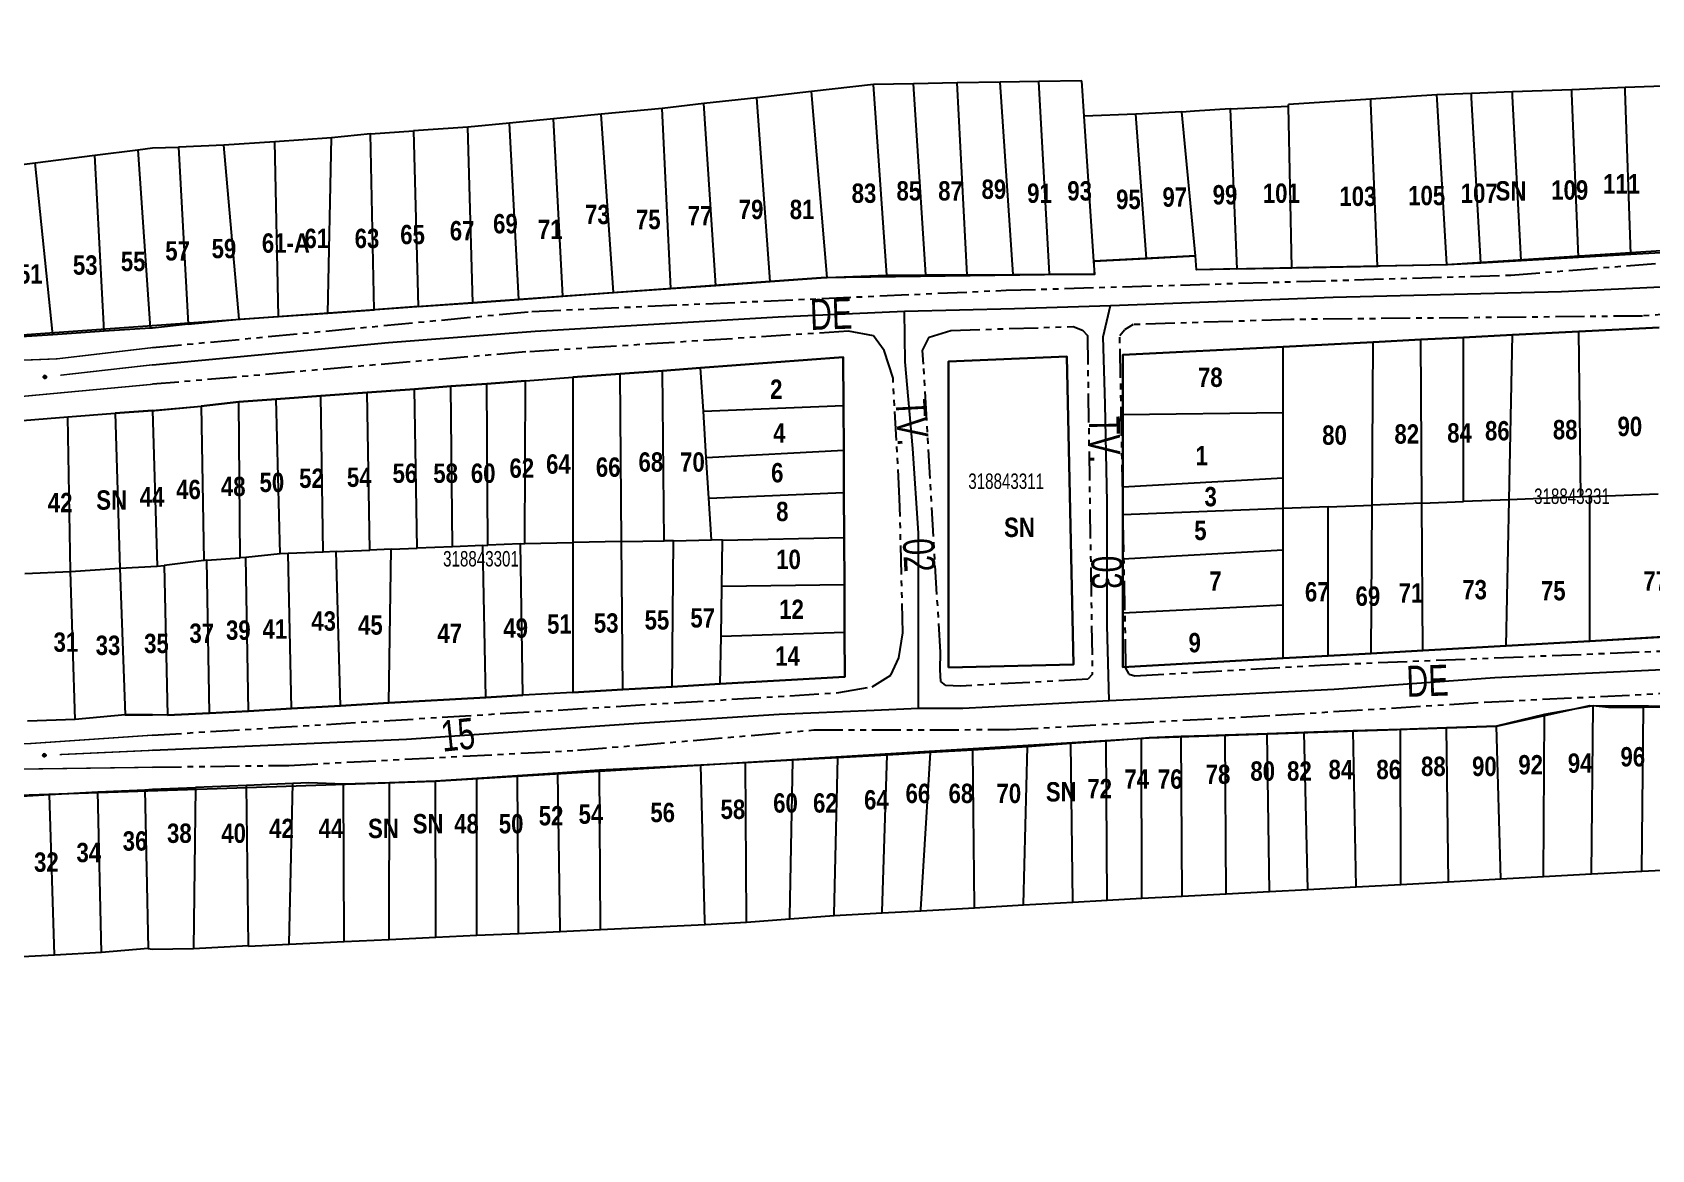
# Model space of a CAD drawing. Extents: x 204834 to 208707, y 4853033 to 4855981.
# Drawn here: x 205780.8 to 205990, y 4853746 to 4853890.3 of the extents above; entities that cross this region are included whole.
import ezdxf
from ezdxf.enums import TextEntityAlignment as Align

# ---------------------------------------------------------------- set-up
doc = ezdxf.new("R2010")
doc.units = 0
doc.header["$LTSCALE"] = 1.5
doc.header["$MEASUREMENT"] = 0
doc.linetypes.add('PHANTOMX2', pattern=[5, 2.5, -0.5, 0.5, -0.5, 0.5, -0.5])
doc.linetypes.add('TRACO_25', pattern=[8, 3, -1, 1, -1, 1, -1])
for name, color, linetype in [('CD-MALHA-LOTES', 40, 'CONTINUOUS'), ('CD_TXT_QUADRA', 7, 'CONTINUOUS'), ('RU-QUADRAS', 6, 'CONTINUOUS'), ('SV-EIXO-RUA-N-PAV', 6, 'CONTINUOUS'), ('SV-RUA-NAO-PAV-S-GUIA-C-GUIA', 7, 'PHANTOMX2'), ('SV-TXT-RUA-N-PAV-S-GUIA-C-GUIA', 7, 'CONTINUOUS'), ('Th_NmrPort', 7, 'CONTINUOUS')]:
    doc.layers.add(name, color=color, linetype=linetype)
doc.styles.add('ARIAL', font='ARIAL.TTF')
doc.styles.get("Standard").update_dxf_attribs({"font": 'swisscbo.ttf'})

msp = doc.modelspace()

# ---------------------------------------------------------------- linework, layer by layer
at = {"layer": 'CD-MALHA-LOTES', "linetype": 'Continuous'}
for p, q in [((205881.5, 4853882.67), (205874.42, 4853881.87)), ((205889.5, 4853883.57), (205881.5, 4853882.67)), ((205883.51, 4853858.63), (205881.5, 4853882.67)), ((205894.67, 4853883.66), (205889.5, 4853883.57)), ((205891.23, 4853858.96), (205889.5, 4853883.57)), ((205900.32, 4853883.77), (205894.67, 4853883.66)), ((205896.23, 4853858.98), (205894.67, 4853883.66)), ((205905.84, 4853883.87), (205900.32, 4853883.77)), ((205901.6, 4853859), (205900.32, 4853883.77)), ((205910.83, 4853883.96), (205905.84, 4853883.87)), ((205907.55, 4853859.03), (205905.84, 4853883.87)), ((205916.39, 4853884.06), (205910.83, 4853883.96)), ((205912.24, 4853859.06), (205910.83, 4853883.96)), ((205916.7, 4853879.48), (205916.39, 4853884.06)), ((205972.03, 4853882.61), (205966.73, 4853882.4)), ((205979.71, 4853882.9), (205972.03, 4853882.61)), ((205972.06, 4853882.08), (205972.03, 4853882.61)), ((205986.59, 4853883.17), (205979.71, 4853882.9)), ((205979.73, 4853882.44), (205979.71, 4853882.9)), ((205992.78, 4853883.4), (205986.59, 4853883.17)), ((205986.6, 4853882.76), (205986.59, 4853883.17)), ((205987.32, 4853861.65), (205986.6, 4853882.76)), ((205862.18, 4853880.49), (205854.32, 4853879.73)), ((205867.55, 4853881.1), (205862.18, 4853880.49)), ((205863.31, 4853857.2), (205862.18, 4853880.49)), ((205874.42, 4853881.87), (205867.55, 4853881.1)), ((205869.14, 4853857.61), (205867.55, 4853881.1)), ((205876.16, 4853858.11), (205874.42, 4853881.87)), ((205930.94, 4853880.15), (205935.56, 4853880.46)), ((205943.1, 4853880.72), (205935.56, 4853880.37)), ((205935.56, 4853880.46), (205935.56, 4853880.37)), ((205953.74, 4853881.69), (205943.09, 4853880.97)), ((205943.1, 4853880.72), (205943.09, 4853880.97)), ((205943.52, 4853859.89), (205943.1, 4853880.72)), ((205962.27, 4853882.23), (205953.74, 4853881.69)), ((205953.76, 4853881.22), (205953.74, 4853881.69)), ((205954.6, 4853860.12), (205953.76, 4853881.22)), ((205966.73, 4853882.4), (205962.27, 4853882.23)), ((205962.31, 4853881.62), (205962.27, 4853882.23)), ((205963.54, 4853860.3), (205962.31, 4853881.62)), ((205966.76, 4853881.83), (205966.73, 4853882.4)), ((205967.94, 4853860.54), (205966.76, 4853881.83)), ((205973.17, 4853860.84), (205972.06, 4853882.08)), ((205980.56, 4853861.26), (205979.73, 4853882.44)), ((205842.47, 4853878.59), (205837.07, 4853878.07)), ((205848.14, 4853879.14), (205842.47, 4853878.59)), ((205843.67, 4853855.81), (205842.47, 4853878.59)), ((205854.32, 4853879.73), (205848.14, 4853879.14)), ((205849.36, 4853856.21), (205848.14, 4853879.14)), ((205855.91, 4853856.68), (205854.32, 4853879.73)), ((205923.38, 4853879.75), (205916.7, 4853879.48)), ((205917.97, 4853860.73), (205916.7, 4853879.48)), ((205929.32, 4853880.04), (205923.38, 4853879.75)), ((205924.74, 4853861.09), (205923.38, 4853879.75)), ((205929.32, 4853880.04), (205930.94, 4853880.15)), ((205931.07, 4853861.44), (205929.32, 4853880.04)), ((205935.56, 4853880.37), (205936.43, 4853859.74)), ((205819.48, 4853876.69), (205812.13, 4853876.15)), ((205819, 4853854.05), (205819.48, 4853876.69)), ((205824.51, 4853877.22), (205819.48, 4853876.69)), ((205824.51, 4853877.22), (205830.04, 4853877.59)), ((205825, 4853854.48), (205824.51, 4853877.22)), ((205837.07, 4853878.07), (205830.04, 4853877.59)), ((205830.04, 4853877.59), (205830.66, 4853854.88)), ((205837.71, 4853855.38), (205837.07, 4853878.07)), ((205796.35, 4853875.38), (205799.72, 4853875.46)), ((205805.54, 4853875.73), (205799.72, 4853875.46)), ((205799.72, 4853875.46), (205800.94, 4853852.59)), ((205812.13, 4853876.15), (205805.54, 4853875.73)), ((205807.54, 4853853.24), (205805.54, 4853875.73)), ((205812.62, 4853853.6), (205812.13, 4853876.15)), ((205980.56, 4853861.26), (205987.32, 4853861.65)), ((205987.32, 4853861.65), (205993.52, 4853862)), ((205917.97, 4853860.73), (205924.74, 4853861.09)), ((205924.74, 4853861.09), (205931.07, 4853861.44)), ((205936.43, 4853859.74), (205943.52, 4853859.89)), ((205943.52, 4853859.89), (205954.6, 4853860.12)), ((205954.6, 4853860.12), (205954.71, 4853860.13)), ((205954.71, 4853860.13), (205963.54, 4853860.3)), ((205963.54, 4853860.3), (205963.65, 4853860.3)), ((205963.65, 4853860.3), (205967.94, 4853860.54)), ((205967.94, 4853860.54), (205973.17, 4853860.84)), ((205973.17, 4853860.84), (205980.56, 4853861.26)), ((205863.31, 4853857.2), (205869.14, 4853857.61)), ((205869.14, 4853857.61), (205876.16, 4853858.11)), ((205883.51, 4853858.63), (205891.23, 4853858.96)), ((205891.23, 4853858.96), (205896.23, 4853858.98)), ((205896.23, 4853858.98), (205901.6, 4853859)), ((205901.6, 4853859), (205907.55, 4853859.03)), ((205907.55, 4853859.03), (205912.24, 4853859.06)), ((205830.66, 4853854.88), (205837.71, 4853855.38)), ((205837.71, 4853855.38), (205843.67, 4853855.81)), ((205843.67, 4853855.81), (205849.36, 4853856.21)), ((205849.36, 4853856.21), (205855.91, 4853856.68)), ((205855.91, 4853856.68), (205863.31, 4853857.2)), ((205807.54, 4853853.24), (205812.62, 4853853.6)), ((205812.62, 4853853.6), (205819, 4853854.05)), ((205819, 4853854.05), (205825, 4853854.48)), ((205830.66, 4853854.88), (205825, 4853854.48)), ((205800.94, 4853852.59), (205796.33, 4853852.11)), ((205972.05, 4853851.21), (205965.73, 4853850.89)), ((205971.61, 4853829.93), (205972.05, 4853851.21)), ((205980.62, 4853851.65), (205972.05, 4853851.21)), ((205990.98, 4853852.18), (205980.62, 4853851.65)), ((205980.88, 4853830.29), (205980.62, 4853851.65)), ((205954.06, 4853850.29), (205942.4, 4853849.7)), ((205942.4, 4853841.16), (205942.4, 4853849.7)), ((205953.92, 4853829.24), (205954.06, 4853850.29)), ((205960.19, 4853850.61), (205954.06, 4853850.29)), ((205965.73, 4853850.89), (205960.19, 4853850.61)), ((205960.33, 4853829.49), (205960.19, 4853850.61)), ((205965.73, 4853829.7), (205965.73, 4853850.89)), ((205839.54, 4853844.92), (205834.88, 4853844.58)), ((205844.54, 4853845.29), (205839.54, 4853844.92)), ((205839.65, 4853824.05), (205839.54, 4853844.92)), ((205844.43, 4853824.25), (205844.54, 4853845.29)), ((205844.54, 4853845.29), (205850.66, 4853845.75)), ((205856.78, 4853846.2), (205850.66, 4853845.75)), ((205850.66, 4853845.75), (205850.66, 4853824.39)), ((205862.23, 4853846.6), (205856.78, 4853846.2)), ((205856.95, 4853824.51), (205856.78, 4853846.2)), ((205867.16, 4853846.97), (205862.23, 4853846.6)), ((205862.44, 4853824.61), (205862.23, 4853846.6)), ((205867.51, 4853841.38), (205867.16, 4853846.97)), ((205812.32, 4853842.91), (205807.51, 4853842.56)), ((205818.09, 4853843.34), (205812.32, 4853842.91)), ((205812.84, 4853822.93), (205812.32, 4853842.91)), ((205824.09, 4853843.78), (205818.09, 4853843.34)), ((205818.4, 4853823.15), (205818.09, 4853843.34)), ((205830.21, 4853844.23), (205824.09, 4853843.78)), ((205824.41, 4853823.4), (205824.09, 4853843.78)), ((205834.88, 4853844.58), (205830.21, 4853844.23)), ((205830.52, 4853823.66), (205830.21, 4853844.23)), ((205835.08, 4853823.85), (205834.88, 4853844.58)), ((205796.33, 4853841.46), (205802.63, 4853842.01)), ((205796.33, 4853841.46), (205796.94, 4853821.36)), ((205807.51, 4853842.56), (205802.63, 4853842.01)), ((205802.63, 4853842.01), (205802.98, 4853822.08)), ((205807.66, 4853822.44), (205807.51, 4853842.56)), ((205867.51, 4853841.38), (205885.62, 4853842.11)), ((205867.88, 4853835.39), (205867.51, 4853841.38)), ((205885.65, 4853836.31), (205885.62, 4853842.11)), ((205942.4, 4853841.16), (205921.69, 4853840.89)), ((205921.69, 4853840.89), (205921.69, 4853831.53)), ((205942.4, 4853832.72), (205942.4, 4853841.16)), ((205867.88, 4853835.39), (205885.65, 4853836.31)), ((205868.21, 4853830.11), (205867.88, 4853835.39)), ((205885.67, 4853830.85), (205885.65, 4853836.31)), ((205942.4, 4853832.72), (205921.69, 4853831.53)), ((205942.4, 4853828.79), (205942.4, 4853832.72)), ((205868.21, 4853830.11), (205885.67, 4853830.85)), ((205885.7, 4853825.05), (205885.67, 4853830.85)), ((205921.69, 4853831.53), (205921.69, 4853827.99)), ((205980.88, 4853830.29), (205971.61, 4853829.93)), ((205982.03, 4853830.33), (205980.88, 4853830.29)), ((205982.03, 4853830.33), (205990.85, 4853830.68)), ((205982.03, 4853811.67), (205982.03, 4853830.33)), ((205868.55, 4853824.73), (205868.21, 4853830.11)), ((205942.4, 4853828.79), (205921.69, 4853827.99)), ((205948.23, 4853829.02), (205942.4, 4853828.79)), ((205942.4, 4853823.42), (205942.4, 4853828.79)), ((205948.23, 4853829.02), (205953.92, 4853829.24)), ((205948.23, 4853809.77), (205948.23, 4853829.02)), ((205953.79, 4853810.08), (205953.92, 4853829.24)), ((205960.33, 4853829.49), (205953.92, 4853829.24)), ((205960.33, 4853829.49), (205965.73, 4853829.7)), ((205960.46, 4853810.46), (205960.33, 4853829.49)), ((205971.61, 4853829.93), (205965.73, 4853829.7)), ((205971.22, 4853811.07), (205971.61, 4853829.93)), ((205921.69, 4853827.99), (205921.69, 4853822.25)), ((205839, 4853824.02), (205835.08, 4853823.85)), ((205839, 4853824.02), (205839.65, 4853824.05)), ((205839.41, 4853804.39), (205839, 4853824.02)), ((205843.88, 4853824.23), (205839.65, 4853824.05)), ((205843.88, 4853824.23), (205844.43, 4853824.25)), ((205844.2, 4853804.67), (205843.88, 4853824.23)), ((205844.43, 4853824.25), (205850.66, 4853824.39)), ((205856.95, 4853824.51), (205850.66, 4853824.39)), ((205850.66, 4853824.39), (205850.66, 4853805.04)), ((205856.95, 4853824.51), (205862.44, 4853824.61)), ((205857.1, 4853805.41), (205856.95, 4853824.51)), ((205863.67, 4853824.63), (205862.44, 4853824.61)), ((205863.46, 4853805.77), (205863.67, 4853824.63)), ((205863.67, 4853824.63), (205868.55, 4853824.73)), ((205870, 4853824.7), (205868.55, 4853824.73)), ((205869.9, 4853818.72), (205870, 4853824.7)), ((205870, 4853824.7), (205885.7, 4853825.05)), ((205885.73, 4853818.93), (205885.7, 4853825.05)), ((205802.98, 4853822.08), (205797.86, 4853821.44)), ((205803.08, 4853822.09), (205802.98, 4853822.08)), ((205803.34, 4853822.12), (205807.66, 4853822.44)), ((205803.72, 4853802.34), (205803.34, 4853822.12)), ((205808.38, 4853822.48), (205807.66, 4853822.44)), ((205812.84, 4853822.93), (205808.38, 4853822.48)), ((205808.73, 4853802.63), (205808.38, 4853822.48)), ((205813.86, 4853822.96), (205812.84, 4853822.93)), ((205818.4, 4853823.15), (205813.86, 4853822.96)), ((205814.28, 4853802.95), (205813.86, 4853822.96)), ((205820.09, 4853823.22), (205818.4, 4853823.15)), ((205820.09, 4853823.22), (205824.41, 4853823.4)), ((205820.63, 4853803.31), (205820.09, 4853823.22)), ((205827.18, 4853823.52), (205824.41, 4853823.4)), ((205826.87, 4853803.67), (205827.18, 4853823.52)), ((205827.18, 4853823.52), (205830.52, 4853823.66)), ((205835.08, 4853823.85), (205830.52, 4853823.66)), ((205942.4, 4853823.42), (205921.69, 4853822.25)), ((205921.69, 4853822.25), (205921.69, 4853815.27)), ((205942.4, 4853816.3), (205942.4, 4853823.42)), ((205796.94, 4853821.36), (205797.86, 4853821.44)), ((205797.86, 4853821.44), (205798.26, 4853802.11)), ((205869.79, 4853812.26), (205869.9, 4853818.72)), ((205885.73, 4853818.93), (205869.9, 4853818.72)), ((205885.76, 4853812.78), (205885.73, 4853818.93)), ((205942.4, 4853816.3), (205921.69, 4853815.27)), ((205942.4, 4853809.44), (205942.4, 4853816.3)), ((205921.69, 4853815.27), (205921.69, 4853808.28)), ((205869.68, 4853806.13), (205869.79, 4853812.26)), ((205885.76, 4853812.78), (205869.79, 4853812.26)), ((205971.22, 4853811.07), (205982.03, 4853811.67)), ((205982.03, 4853811.67), (205995.83, 4853812.45)), ((205921.69, 4853808.28), (205942.4, 4853809.44)), ((205942.4, 4853809.44), (205948.23, 4853809.77)), ((205948.23, 4853809.77), (205953.79, 4853810.08)), ((205953.79, 4853810.08), (205960.46, 4853810.46)), ((205960.46, 4853810.46), (205971.22, 4853811.07)), ((205850.66, 4853805.04), (205857.1, 4853805.41)), ((205857.1, 4853805.41), (205863.46, 4853805.77)), ((205863.46, 4853805.77), (205869.68, 4853806.13)), ((205814.28, 4853802.95), (205820.63, 4853803.31)), ((205820.63, 4853803.31), (205826.87, 4853803.67)), ((205826.87, 4853803.67), (205839.41, 4853804.39)), ((205839.41, 4853804.39), (205844.2, 4853804.67)), ((205850.66, 4853805.04), (205844.2, 4853804.67)), ((205982.46, 4853803.3), (205976.19, 4853802.16)), ((205982.27, 4853781.58), (205982.46, 4853803.3)), ((205988.77, 4853781.94), (205988.96, 4853803.1)), ((205995.65, 4853803.11), (205988.96, 4853803.1)), ((205798.26, 4853802.11), (205796.36, 4853802.12)), ((205798.26, 4853802.11), (205803.72, 4853802.34)), ((205803.72, 4853802.34), (205808.73, 4853802.63)), ((205808.73, 4853802.63), (205814.28, 4853802.95)), ((205976.19, 4853802.16), (205969.98, 4853800.67)), ((205976.07, 4853781.24), (205976.19, 4853802.16)), ((205924.1, 4853799.09), (205919.55, 4853798.75)), ((205924.16, 4853778.44), (205924.1, 4853799.09)), ((205929.36, 4853778.72), (205929.24, 4853799.32)), ((205940.35, 4853799.69), (205934.94, 4853799.51)), ((205935.06, 4853779.02), (205934.94, 4853799.51)), ((205945.11, 4853799.85), (205940.35, 4853799.69)), ((205940.65, 4853779.32), (205940.35, 4853799.69)), ((205951.46, 4853800.06), (205945.11, 4853799.85)), ((205945.59, 4853779.58), (205945.11, 4853799.85)), ((205957.57, 4853800.26), (205951.46, 4853800.06)), ((205951.83, 4853779.92), (205951.46, 4853800.06)), ((205963.52, 4853800.45), (205957.57, 4853800.26)), ((205957.63, 4853780.23), (205957.57, 4853800.26)), ((205969.98, 4853800.67), (205963.52, 4853800.45)), ((205963.76, 4853780.57), (205963.52, 4853800.45)), ((205970.52, 4853780.94), (205969.98, 4853800.67)), ((205891.26, 4853796.94), (205884.89, 4853796.6)), ((205890.6, 4853776.71), (205891.26, 4853796.94)), ((205895.62, 4853776.97), (205896.87, 4853797.26)), ((205902.32, 4853797.57), (205896.87, 4853797.26)), ((205909.38, 4853797.99), (205902.32, 4853797.57)), ((205902.56, 4853777.34), (205902.32, 4853797.57)), ((205908.89, 4853777.68), (205909.38, 4853797.99)), ((205915, 4853798.41), (205909.38, 4853797.99)), ((205919.55, 4853798.75), (205915, 4853798.41)), ((205915.24, 4853778.02), (205915, 4853798.41)), ((205919.67, 4853778.19), (205919.55, 4853798.75)), ((205854.09, 4853794.97), (205848.71, 4853794.61)), ((205867.17, 4853795.63), (205854.09, 4853794.97)), ((205854.21, 4853774.76), (205854.09, 4853794.97)), ((205872.94, 4853795.92), (205867.17, 4853795.63)), ((205867.72, 4853775.48), (205867.17, 4853795.63)), ((205879.05, 4853796.28), (205872.94, 4853795.92)), ((205873.07, 4853775.77), (205872.94, 4853795.92)), ((205878.69, 4853776.07), (205879.05, 4853796.28)), ((205884.89, 4853796.6), (205879.05, 4853796.28)), ((205884.4, 4853776.38), (205884.89, 4853796.6)), ((205796.35, 4853792.52), (205801.9, 4853792.73)), ((205801.9, 4853792.73), (205801.66, 4853771.96)), ((205808.49, 4853793.01), (205801.9, 4853792.73)), ((205814.48, 4853793.28), (205808.49, 4853793.01)), ((205808.73, 4853772.34), (205808.49, 4853793.01)), ((205813.98, 4853772.62), (205814.48, 4853793.28)), ((205826.98, 4853793.36), (205821, 4853793.18)), ((205821.12, 4853773), (205821, 4853793.18)), ((205826.91, 4853773.31), (205826.98, 4853793.36)), ((205832.9, 4853793.57), (205826.98, 4853793.36)), ((205838.23, 4853793.92), (205832.9, 4853793.57)), ((205832.96, 4853773.63), (205832.9, 4853793.57)), ((205843.5, 4853794.27), (205838.23, 4853793.92)), ((205838.23, 4853773.91), (205838.23, 4853793.92)), ((205848.71, 4853794.61), (205843.5, 4853794.27)), ((205843.62, 4853774.2), (205843.5, 4853794.27)), ((205849.02, 4853774.49), (205848.71, 4853794.61)), ((205988.77, 4853781.94), (205995.09, 4853782.28)), ((205951.83, 4853779.92), (205957.63, 4853780.23)), ((205957.63, 4853780.23), (205963.76, 4853780.57)), ((205963.76, 4853780.57), (205970.52, 4853780.94)), ((205970.52, 4853780.94), (205976.07, 4853781.24)), ((205976.07, 4853781.24), (205982.27, 4853781.58)), ((205982.27, 4853781.58), (205988.77, 4853781.94)), ((205915.24, 4853777.94), (205919.67, 4853778.19)), ((205915.24, 4853777.94), (205915.24, 4853778.02)), ((205919.67, 4853778.19), (205924.16, 4853778.44)), ((205924.16, 4853778.44), (205929.36, 4853778.72)), ((205929.36, 4853778.72), (205935.06, 4853779.02)), ((205935.06, 4853779.02), (205940.65, 4853779.32)), ((205940.65, 4853779.32), (205945.59, 4853779.58)), ((205945.59, 4853779.58), (205951.83, 4853779.92)), ((205878.68, 4853775.77), (205884.4, 4853776.19)), ((205878.68, 4853775.77), (205878.69, 4853776.07)), ((205884.4, 4853776.19), (205890.59, 4853776.54)), ((205884.4, 4853776.19), (205884.4, 4853776.38)), ((205890.59, 4853776.54), (205895.61, 4853776.82)), ((205890.59, 4853776.54), (205890.6, 4853776.71)), ((205895.61, 4853776.82), (205902.56, 4853777.22)), ((205895.61, 4853776.82), (205895.62, 4853776.97)), ((205902.56, 4853777.22), (205908.89, 4853777.58)), ((205902.56, 4853777.22), (205902.56, 4853777.34)), ((205908.89, 4853777.58), (205915.24, 4853777.94)), ((205908.89, 4853777.58), (205908.89, 4853777.68)), ((205838.23, 4853773.65), (205838.23, 4853773.91)), ((205838.23, 4853773.65), (205843.62, 4853773.9)), ((205843.62, 4853773.9), (205843.62, 4853774.2)), ((205843.62, 4853773.9), (205849.02, 4853774.16)), ((205849.02, 4853774.16), (205849.02, 4853774.49)), ((205849.02, 4853774.16), (205854.21, 4853774.4)), ((205854.21, 4853774.4), (205867.73, 4853775.03)), ((205854.21, 4853774.4), (205854.21, 4853774.76)), ((205867.73, 4853775.03), (205867.72, 4853775.48)), ((205867.73, 4853775.03), (205873.07, 4853775.35)), ((205873.07, 4853775.35), (205873.07, 4853775.77)), ((205873.07, 4853775.35), (205878.68, 4853775.77)), ((205796.32, 4853771.86), (205801.66, 4853771.96)), ((205801.66, 4853771.96), (205808.73, 4853772.34)), ((205808.73, 4853772.23), (205813.98, 4853772.49)), ((205808.73, 4853772.23), (205808.73, 4853772.34)), ((205813.98, 4853772.49), (205821.12, 4853772.85)), ((205813.98, 4853772.49), (205813.98, 4853772.62)), ((205821.12, 4853772.85), (205826.91, 4853773.13)), ((205821.12, 4853772.85), (205821.12, 4853773)), ((205826.91, 4853773.13), (205832.96, 4853773.41)), ((205826.91, 4853773.13), (205826.91, 4853773.31)), ((205832.96, 4853773.41), (205838.23, 4853773.65)), ((205832.96, 4853773.41), (205832.96, 4853773.63))]:
    msp.add_line(p, q, dxfattribs=at)
at = {"layer": 'CD-MALHA-LOTES', "linetype": 'Continuous', "flags": 128}
for points in [[(205781.2, 4853873.47), (205788.89, 4853874.44)], [(205788.89, 4853874.44), (205794.46, 4853875.14)], [(205790.11, 4853851.69), (205788.89, 4853874.44)], [(205794.46, 4853875.14), (205796.35, 4853875.38)], [(205794.46, 4853875.14), (205796.05, 4853852.1)], [(205774.7, 4853872.65), (205781.2, 4853873.47)], [(205783.46, 4853851.24), (205781.2, 4853873.47)], [(205783.46, 4853851.24), (205776.65, 4853850.78)], [(205790.11, 4853851.69), (205783.46, 4853851.24)], [(205796.05, 4853852.1), (205790.11, 4853851.69)], [(205796.33, 4853852.11), (205796.05, 4853852.1)], [(205785.4, 4853840.65), (205791.53, 4853841.11)], [(205796.33, 4853841.46), (205791.53, 4853841.11)], [(205791.53, 4853841.11), (205792.11, 4853821.1)], [(205778.46, 4853840.07), (205785.4, 4853840.65)], [(205785.75, 4853820.64), (205785.4, 4853840.65)], [(205779.85, 4853820.4), (205785.75, 4853820.64)], [(205785.75, 4853820.64), (205792.11, 4853821.1)], [(205786.33, 4853801.55), (205785.75, 4853820.64)], [(205792.11, 4853821.1), (205796.94, 4853821.36)], [(205792.11, 4853821.1), (205792.81, 4853802.12)], [(205786.33, 4853801.55), (205780.2, 4853801.31)], [(205792.81, 4853802.12), (205786.33, 4853801.55)], [(205792.81, 4853802.12), (205796.36, 4853802.12)], [(205778.01, 4853791.56), (205783.05, 4853791.84)], [(205783.05, 4853791.84), (205789.27, 4853792.18)], [(205783.68, 4853771.1), (205783.05, 4853791.84)], [(205789.27, 4853792.18), (205795.36, 4853792.46)], [(205789.76, 4853771.45), (205789.27, 4853792.18)], [(205795.36, 4853792.46), (205796.35, 4853792.52)], [(205795.36, 4853792.46), (205795.77, 4853771.93)], [(205795.77, 4853771.93), (205789.76, 4853771.45)], [(205795.77, 4853771.93), (205796.32, 4853771.86)], [(205783.68, 4853771.1), (205778.7, 4853770.83)], [(205789.76, 4853771.45), (205783.68, 4853771.1)]]:
    msp.add_lwpolyline(points, dxfattribs=at)
at = {"layer": 'CD-MALHA-LOTES', "linetype": 'Continuous'}
for points in [[(205912.24, 4853859.06), (205918.09, 4853859.08), (205917.97, 4853860.73)], [(205936.43, 4853859.74), (205931.24, 4853859.63), (205931.07, 4853861.44)], [(205876.16, 4853858.11), (205882.75, 4853858.58), (205883.51, 4853858.63)], [(205800.94, 4853852.59), (205807.54, 4853853.24)], [(205942.4, 4853849.7), (205921.69, 4853848.64), (205921.69, 4853840.89)], [(205885.62, 4853842.11), (205885.59, 4853848.33), (205867.16, 4853846.97)], [(205803.34, 4853822.12), (205803.08, 4853822.09)], [(205869.68, 4853806.13), (205885.79, 4853807.05), (205885.76, 4853812.78)], [(205988.96, 4853803.1), (205984.43, 4853803.08), (205982.46, 4853803.3)], [(205929.24, 4853799.32), (205925.12, 4853799.17), (205924.1, 4853799.09)], [(205934.94, 4853799.51), (205932.57, 4853799.43), (205929.24, 4853799.32)], [(205896.87, 4853797.26), (205892.77, 4853797.02), (205891.26, 4853796.94)], [(205821, 4853793.18), (205816.53, 4853793.37), (205814.48, 4853793.28)]]:
    msp.add_lwpolyline(points, dxfattribs=at)
msp.add_lwpolyline([(205899.16, 4853808.24), (205915.33, 4853808.64), (205914.47, 4853848.43), (205899.16, 4853847.79)], close=True, dxfattribs=at)
at = {"layer": 'RU-QUADRAS', "linetype": 'Continuous'}
msp.add_lwpolyline([(206527.56, 4854322.43), (206525.43, 4854312.71), (206392.02, 4854303.77), (206123.95, 4854293.28), (206093.42, 4854294.35), (206094.79, 4854085.44, -0.014882), (206098.49, 4853988.67), (206109.44, 4853887.38), (206108.01, 4853867.69), (206069.1, 4853867.16), (205963.54, 4853860.29), (205931.24, 4853859.63), (205931.07, 4853861.44), (205917.97, 4853860.73), (205917.98, 4853859.08), (205882.75, 4853858.58), (205727.84, 4853847.47), (205624.52, 4853839.17), (205576.31, 4853909.36, 0.007622), (205506.07, 4854013.73), (205416.8, 4854150.88)], format="xyb", dxfattribs=at)
for points in [[(205995.83, 4853812.45), (205982.03, 4853811.67), (205971.22, 4853811.07), (205960.46, 4853810.46), (205953.79, 4853810.08), (205948.23, 4853809.77), (205942.4, 4853809.44), (205921.69, 4853808.28), (205921.69, 4853808.28), (205921.69, 4853815.27), (205921.69, 4853822.25), (205921.69, 4853827.99), (205921.69, 4853831.53), (205921.69, 4853840.89), (205921.69, 4853848.64), (205942.4, 4853849.7), (205954.06, 4853850.29), (205960.19, 4853850.61), (205965.73, 4853850.89), (205972.05, 4853851.21), (205980.62, 4853851.65), (205990.98, 4853852.18)], [(205778.46, 4853840.07), (205785.4, 4853840.65), (205791.53, 4853841.11), (205796.39, 4853841.46), (205796.63, 4853841.47), (205802.63, 4853842.01), (205807.51, 4853842.56), (205812.32, 4853842.91), (205818.09, 4853843.34), (205824.09, 4853843.78), (205830.21, 4853844.23), (205834.88, 4853844.58), (205839.54, 4853844.92), (205844.54, 4853845.29), (205850.66, 4853845.75), (205856.78, 4853846.2), (205862.23, 4853846.6), (205867.16, 4853846.97), (205885.59, 4853848.33), (205885.62, 4853842.11), (205885.65, 4853836.31), (205885.67, 4853830.85), (205885.7, 4853825.05), (205885.73, 4853818.93), (205885.76, 4853812.78), (205885.79, 4853807.05), (205869.68, 4853806.13), (205863.46, 4853805.77), (205857.1, 4853805.41), (205850.66, 4853805.04), (205844.2, 4853804.67), (205839.41, 4853804.39), (205826.87, 4853803.67), (205820.63, 4853803.31), (205814.28, 4853802.95), (205808.73, 4853802.63), (205803.72, 4853802.34), (205798.26, 4853802.11), (205796.35, 4853802.12), (205792.81, 4853802.12), (205786.33, 4853801.55), (205780.2, 4853801.31)], [(206045.81, 4853390.23), (205960.19, 4853384.53), (205958.39, 4853479.13), (205766.59, 4853467.37), (205767.49, 4853447.66), (205722.47, 4853445.15), (205725.72, 4853464.62), (205725.94, 4853491.4), (205720.94, 4853583.94), (205717.09, 4853615.03), (205707.09, 4853664.57), (205710.61, 4853665.67), (205693.28, 4853719.48), (205675.87, 4853763.5), (205670.41, 4853762.88), (205658.8, 4853784.72), (205717.78, 4853789.69), (205832.77, 4853793.56), (205925.12, 4853799.17), (205969.98, 4853800.67), (205982.02, 4853803.35), (206012.44, 4853803.15)]]:
    msp.add_lwpolyline(points, dxfattribs=at)
msp.add_lwpolyline([(205899.16, 4853808.24), (205899.16, 4853847.79), (205914.47, 4853848.43), (205915.33, 4853808.64), (205899.16, 4853808.24)], close=True, dxfattribs=at)
at = {"layer": 'SV-EIXO-RUA-N-PAV'}
for points in [[(205796.35, 4853847.36), (205826.85, 4853850.26), (205845.79, 4853851.72), (205877.16, 4853853.56), (205893.51, 4853854.27), (205907.71, 4853854.63), (205920.1, 4853855), (205948.88, 4853856.09), (205978.38, 4853856.82), (206001.33, 4853857.91), (206023.52, 4853859.76), (206043.35, 4853861.2), (206046.26, 4853861.32), (206051.03, 4853861.52), (206071.45, 4853862.28), (206087.12, 4853863.01), (206103.14, 4853864.1), (206110.13, 4853864.45)], [(205895.31, 4853802.99), (205895.31, 4853812.44), (205895.31, 4853825.61), (205894.56, 4853836.55), (205893.57, 4853847.74), (205893.51, 4853854.27)], [(205919.92, 4853803.98), (205919.67, 4853813.68), (205919.67, 4853829.59), (205919.42, 4853842.27), (205919.17, 4853850.97), (205920.1, 4853855)], [(205782.6, 4853845.87), (205782.26, 4853845.8)], [(205782.57, 4853845.9), (205782.27, 4853845.83)], [(205782.58, 4853845.89), (205782.27, 4853845.82)], [(205782.6, 4853845.85), (205782.27, 4853845.78)], [(205782.61, 4853845.84), (205782.27, 4853845.76)], [(205782.61, 4853845.82), (205782.27, 4853845.75)], [(205782.62, 4853845.8), (205782.27, 4853845.73)], [(205782.55, 4853845.92), (205782.28, 4853845.85)], [(205782.53, 4853845.93), (205782.29, 4853845.87)], [(205782.61, 4853845.78), (205782.29, 4853845.71)], [(205782.62, 4853845.77), (205782.29, 4853845.69)], [(205782.51, 4853845.94), (205782.31, 4853845.89)], [(205782.61, 4853845.75), (205782.31, 4853845.68)], [(205782.61, 4853845.73), (205782.31, 4853845.66)], [(205782.49, 4853845.95), (205782.32, 4853845.91)], [(205782.47, 4853845.95), (205782.34, 4853845.92)], [(205782.6, 4853845.71), (205782.34, 4853845.64)], [(205782.46, 4853845.96), (205782.35, 4853845.94)], [(205782.59, 4853845.69), (205782.35, 4853845.63)], [(205782.58, 4853845.67), (205782.38, 4853845.62)], [(205782.56, 4853845.65), (205782.39, 4853845.61)], [(205782.55, 4853845.64), (205782.42, 4853845.61)], [(205782.53, 4853845.62), (205782.43, 4853845.6)], [(205796.35, 4853797.55), (205829.17, 4853799.01), (205858.51, 4853801), (205877.3, 4853802.22), (205889.59, 4853802.74), (205895.31, 4853802.99), (205901.02, 4853802.99), (205910.96, 4853803.52), (205919.92, 4853803.98), (205925.39, 4853804.23), (205949.01, 4853805.47), (205969.77, 4853806.97), (206001.35, 4853808.46), (206025.71, 4853809.2), (206044.88, 4853810.04), (206048.47, 4853810.01), (206059.14, 4853810.4), (206077.92, 4853811.09), (206102.97, 4853811.65), (206109.82, 4853811.61)], [(205782.53, 4853796.98), (205782.19, 4853796.93)], [(205782.53, 4853796.97), (205782.19, 4853796.92)], [(205782.54, 4853796.95), (205782.19, 4853796.9)], [(205782.54, 4853796.93), (205782.19, 4853796.88)], [(205782.5, 4853797.02), (205782.2, 4853796.97)], [(205782.51, 4853797), (205782.2, 4853796.95)], [(205782.54, 4853796.91), (205782.2, 4853796.86)], [(205782.54, 4853796.9), (205782.21, 4853796.85)], [(205782.54, 4853796.88), (205782.21, 4853796.83)], [(205782.47, 4853797.05), (205782.22, 4853797.01)], [(205782.48, 4853797.03), (205782.22, 4853796.99)], [(205782.53, 4853796.86), (205782.23, 4853796.81)], [(205782.54, 4853796.84), (205782.23, 4853796.79)], [(205782.45, 4853797.06), (205782.25, 4853797.03)], [(205782.52, 4853796.83), (205782.25, 4853796.78)], [(205782.43, 4853797.07), (205782.26, 4853797.04)], [(205782.51, 4853796.81), (205782.27, 4853796.76)], [(205782.41, 4853797.08), (205782.28, 4853797.06)], [(205782.4, 4853797.08), (205782.29, 4853797.07)], [(205782.5, 4853796.79), (205782.3, 4853796.75)], [(205782.48, 4853796.77), (205782.31, 4853796.74)], [(205782.46, 4853796.76), (205782.33, 4853796.74)], [(205782.45, 4853796.75), (205782.34, 4853796.73)]]:
    msp.add_lwpolyline(points, dxfattribs=at)
at = {"layer": 'SV-EIXO-RUA-N-PAV', "const_width": 0.18}
for points in [[(205796.35, 4853847.36), (205784.43, 4853846.01)], [(205796.35, 4853797.55), (205784.36, 4853797)]]:
    msp.add_lwpolyline(points, dxfattribs=at)
at = {"layer": 'SV-EIXO-RUA-N-PAV'}
for points in [[(205782.59, 4853845.69), (205782.56, 4853845.65), (205782.53, 4853845.62), (205782.5, 4853845.61), (205782.46, 4853845.61), (205782.43, 4853845.6), (205782.39, 4853845.61), (205782.35, 4853845.63), (205782.31, 4853845.66), (205782.29, 4853845.69), (205782.27, 4853845.73), (205782.27, 4853845.76), (205782.26, 4853845.8), (205782.27, 4853845.83), (205782.29, 4853845.87), (205782.32, 4853845.91), (205782.35, 4853845.94), (205782.39, 4853845.95), (205782.42, 4853845.96), (205782.46, 4853845.96), (205782.49, 4853845.95), (205782.53, 4853845.93), (205782.57, 4853845.9), (205782.6, 4853845.87), (205782.61, 4853845.84), (205782.62, 4853845.8), (205782.62, 4853845.77), (205782.61, 4853845.73), (205782.59, 4853845.69)], [(205782.51, 4853796.81), (205782.48, 4853796.77), (205782.45, 4853796.75), (205782.41, 4853796.73), (205782.38, 4853796.73), (205782.34, 4853796.73), (205782.31, 4853796.74), (205782.27, 4853796.76), (205782.23, 4853796.79), (205782.21, 4853796.83), (205782.2, 4853796.86), (205782.19, 4853796.9), (205782.19, 4853796.93), (205782.2, 4853796.97), (205782.22, 4853797.01), (205782.26, 4853797.04), (205782.29, 4853797.07), (205782.33, 4853797.08), (205782.36, 4853797.08), (205782.4, 4853797.08), (205782.43, 4853797.07), (205782.47, 4853797.05), (205782.5, 4853797.02), (205782.53, 4853796.98), (205782.54, 4853796.95), (205782.54, 4853796.91), (205782.54, 4853796.88), (205782.54, 4853796.84), (205782.51, 4853796.81)]]:
    msp.add_lwpolyline(points, close=True, dxfattribs=at)
at = {"layer": 'SV-RUA-NAO-PAV-S-GUIA-C-GUIA'}
for points in [[(205796.35, 4853849.58), (205845.34, 4853854.25), (205906.65, 4853856.99), (205971.83, 4853858.94), (206029.51, 4853863.64), (206105.3, 4853866.95), (206107.65, 4853867.02), (206108.35, 4853868.83), (206108.49, 4853871.7), (206108.89, 4853883.8), (206110.31, 4853923.71), (206110.28, 4853927.5)], [(205922.52, 4853807.41), (205923.26, 4853807.19), (205947.19, 4853808.57), (206000.89, 4853810.77), (206043.8, 4853812.58), (206044.1, 4853814.77), (206044.99, 4853834.88), (206045.89, 4853854.99), (206045.62, 4853857.52), (206025.61, 4853856.43), (205988.83, 4853853.66), (205943.42, 4853853.21), (205923.03, 4853852.55), (205921.92, 4853851.89)], [(205796.35, 4853799.51), (205885.03, 4853805), (205889.3, 4853805.75), (205891.71, 4853807.26), (205892.76, 4853809.51), (205893.29, 4853812.75), (205892.87, 4853830.08), (205892.02, 4853845.62), (205890.88, 4853849.22), (205889.48, 4853851.11), (205886.24, 4853851.69), (205844.56, 4853849.02), (205796.35, 4853844.84)], [(205917.76, 4853807.34), (205917.16, 4853806.74), (205900.73, 4853805.84), (205898.83, 4853805.91), (205898.19, 4853806.45), (205898.1, 4853807.93), (205898.13, 4853810.21), (205895.96, 4853847.42), (205895.81, 4853849.2), (205896.68, 4853850.93), (205899.5, 4853851.79), (205915.27, 4853852.3), (205916.5, 4853851.85)], [(205916.5, 4853851.85), (205917.12, 4853851.15), (205917.76, 4853807.34)], [(205922.52, 4853807.41), (205922.11, 4853808.18), (205921.31, 4853851.13), (205921.92, 4853851.89)], [(205796.35, 4853795.38), (205813.96, 4853795.61), (205851.26, 4853797.55), (205881.78, 4853800.18), (205907, 4853800.23), (205941.43, 4853802.08), (205968.43, 4853803.77), (206011.77, 4853805.9), (206052.13, 4853807.53), (206101.27, 4853809.39), (206104.94, 4853809.08), (206107.09, 4853806.15), (206108.05, 4853802.24)]]:
    msp.add_lwpolyline(points, dxfattribs=at)
at = {"layer": 'SV-RUA-NAO-PAV-S-GUIA-C-GUIA', "linetype": 'TRACO_25', "const_width": 0.18}
for points in [[(205619.71, 4853839.28), (205623.16, 4853836.97), (205665.98, 4853840.62), (205735.96, 4853846.22), (205784.01, 4853848.13), (205796.35, 4853849.58)], [(205796.35, 4853844.84), (205763.26, 4853841.76), (205758.17, 4853841.64), (205760.62, 4853819.99), (205761.61, 4853797.75), (205780.62, 4853798.43), (205796.35, 4853799.51)], [(205796.35, 4853795.36), (205778.44, 4853795.11), (205745.55, 4853793.75), (205695.87, 4853790.23), (205660.37, 4853786.26), (205656.56, 4853785.45), (205655.29, 4853783.81)]]:
    msp.add_lwpolyline(points, dxfattribs=at)

# ---------------------------------------------------------------- texts
at = {"layer": 'CD_TXT_QUADRA', "linetype": 'Continuous', "style": 'ARIAL', "width": 0.7}
for s, p in [('318843311', (205906.63, 4853832.32)), ('318843331', (205979.73, 4853830.38)), ('318843301', (205838.78, 4853822.3))]:
    msp.add_text(s, height=2, dxfattribs=at).set_placement(p, align=Align.MIDDLE)
at = {"layer": 'SV-TXT-RUA-N-PAV-S-GUIA-C-GUIA', "style": 'ARIAL', "width": 0.7}
for s, rotation, p in [('DE', 2, (205881.36, 4853851.85)), ('TV.           02', 273, (205892.32, 4853842.85)), ('TV.           03', 271, (205917.31, 4853840.7)), ('DE', 2, (205958.41, 4853804.45)), ('15', 6, (205833.84, 4853797.36))]:
    msp.add_text(s, height=4, rotation=rotation, dxfattribs=at).set_placement(p)
at = {"layer": 'Th_NmrPort', "color": 1}
for s, p in [('83', (205886.67, 4853869.53)), ('85', (205892.46, 4853869.83)), ('87', (205897.85, 4853869.83)), ('89', (205903.45, 4853870.04)), ('91', (205909.34, 4853869.53)), ('93', (205914.53, 4853869.83)), ('95', (205920.83, 4853868.73)), ('97', (205926.82, 4853869.03)), ('99', (205933.31, 4853869.33)), ('101', (205939.79, 4853869.53)), ('103', (205949.68, 4853869.13)), ('105', (205958.57, 4853869.23)), ('107', (205965.36, 4853869.53)), ('SN', (205969.86, 4853869.83)), ('109', (205977.05, 4853869.94)), ('111', (205983.74, 4853870.74)), ('73', (205852.23, 4853866.79)), ('79', (205872.08, 4853867.43)), ('81', (205878.67, 4853867.43)), ('67', (205834.75, 4853864.69)), ('69', (205840.34, 4853865.59)), ('71', (205846.13, 4853864.85)), ('75', (205858.8, 4853866.13)), ('77', (205865.49, 4853866.63)), ('61-A', (205810.47, 4853863.09)), ('61', (205815.97, 4853863.69)), ('63', (205822.46, 4853863.69)), ('65', (205828.35, 4853864.19)), ('55', (205792.25, 4853860.71)), ('57', (205797.99, 4853862.08)), ('59', (205803.98, 4853862.38)), ('51', (205778.95, 4853859.1)), ('53', (205786.06, 4853860.25)), ('78', (205931.41, 4853845.75)), ('2', (205876.13, 4853844.21)), ('4', (205876.53, 4853838.55)), ('80', (205947.46, 4853838.28)), ('82', (205956.79, 4853838.42)), ('84', (205963.61, 4853838.56)), ('86', (205968.49, 4853838.84)), ('88', (205977.26, 4853838.98)), ('90', (205985.61, 4853839.4)), ('1', (205931.09, 4853835.62)), ('56', (205827.36, 4853833.35)), ('58', (205832.62, 4853833.35)), ('60', (205837.47, 4853833.35)), ('62', (205842.46, 4853834.01)), ('64', (205847.19, 4853834.54)), ('66', (205853.62, 4853834.14)), ('68', (205859.13, 4853834.8)), ('70', (205864.51, 4853834.8)), ('6', (205876.26, 4853833.42)), ('46', (205799.4, 4853831.25)), ('48', (205805.18, 4853831.64)), ('50', (205810.17, 4853832.17)), ('52', (205815.29, 4853832.7)), ('54', (205821.46, 4853832.83)), ('42', (205782.82, 4853829.56)), ('SN', (205789.08, 4853829.89)), ('44', (205794.68, 4853830.3)), ('3', (205932.25, 4853830.33)), ('8', (205876.92, 4853828.41)), ('SN', (205906.36, 4853826.36)), ('5', (205930.93, 4853825.96)), ('10', (205876.92, 4853822.22)), ('7', (205932.87, 4853819.42)), ('77', (205988.95, 4853819.43)), ('67', (205945.23, 4853818.03)), ('69', (205951.77, 4853817.47)), ('71', (205957.34, 4853817.89)), ('73', (205965.56, 4853818.31)), ('75', (205975.72, 4853818.17)), ('55', (205859.92, 4853814.4)), ('57', (205865.83, 4853814.66)), ('12', (205877.31, 4853815.77)), ('37', (205801.11, 4853812.68)), ('39', (205805.84, 4853813.08)), ('41', (205810.56, 4853813.21)), ('43', (205816.86, 4853814.26)), ('45', (205822.9, 4853813.74)), ('47', (205833.14, 4853812.68)), ('49', (205841.67, 4853813.34)), ('51', (205847.32, 4853813.87)), ('53', (205853.36, 4853814)), ('31', (205783.56, 4853811.53)), ('33', (205789, 4853811.12)), ('35', (205795.26, 4853811.36)), ('9', (205930.19, 4853811.46)), ('14', (205876.79, 4853809.72)), ('92', (205972.8, 4853795.69)), ('94', (205979.19, 4853795.9)), ('96', (205985.99, 4853796.72)), ('74', (205921.9, 4853793.84)), ('76', (205926.23, 4853793.84)), ('78', (205932.41, 4853794.46)), ('80', (205938.18, 4853794.87)), ('82', (205942.92, 4853794.87)), ('84', (205948.28, 4853795.07)), ('86', (205954.46, 4853795.07)), ('88', (205960.23, 4853795.48)), ('90', (205966.82, 4853795.48)), ('66', (205893.63, 4853791.99)), ('68', (205899.19, 4853791.99)), ('70', (205905.38, 4853791.99)), ('SN', (205911.76, 4853792.19)), ('72', (205917.12, 4853792.6)), ('54', (205851.39, 4853789.31)), ('56', (205860.66, 4853789.52)), ('58', (205869.73, 4853789.93)), ('60', (205876.53, 4853790.75)), ('62', (205881.68, 4853790.75)), ('64', (205888.27, 4853791.16)), ('42', (205811.41, 4853787.46)), ('44', (205817.8, 4853787.46)), ('SN', (205824.19, 4853787.46)), ('SN', (205829.96, 4853788.07)), ('48', (205835.32, 4853788.07)), ('50', (205841.08, 4853788.07)), ('52', (205846.24, 4853789.1)), ('36', (205792.49, 4853785.84)), ('38', (205798.22, 4853786.84)), ('40', (205805.23, 4853786.84)), ('32', (205781.04, 4853783.11)), ('34', (205786.52, 4853784.35))]:
    msp.add_text(s, height=2.5, dxfattribs=at).set_placement(p, align=Align.MIDDLE_LEFT)

doc.saveas('drawing.dxf')
